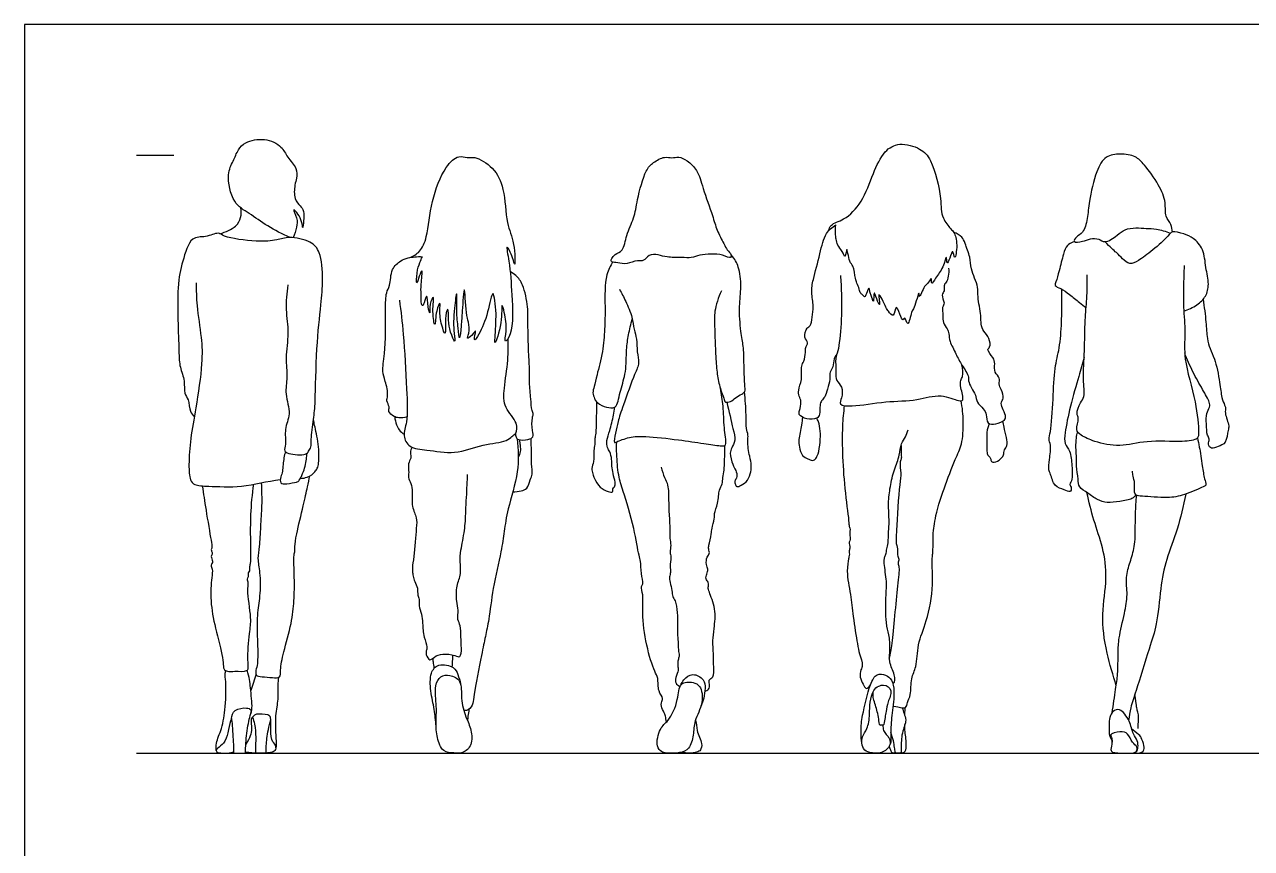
# Model space of a CAD drawing. Header units: millimetres. Extents: x 42.4 to 67, y 0.8 to 10.7.
# Drawn here: x 50.991 to 54.33, y 8.45 to 10.691 of the extents above; entities that cross this region are included whole.
import ezdxf

# ---------------------------------------------------------------- set-up
doc = ezdxf.new("R2010")
doc.units = ezdxf.units.MM
for name, color, linetype, true_color in [('AG-DIAGRAM', 7, 'Continuous', 0xfecc66), ('AG-PEOPLE', 7, 'Continuous', 0x66ccff), ('X-VPRT', 6, 'Continuous', 0xff00ff)]:
    doc.layers.add(name, color=color, linetype=linetype, true_color=true_color)

msp = doc.modelspace()

# ---------------------------------------------------------------- linework, layer by layer
at = {"layer": 'AG-DIAGRAM'}
for p, q in [((51.2959, 10.3352), (51.3975, 10.3352)), ((51.2959, 8.7096), (57.3919, 8.7096))]:
    msp.add_line(p, q, dxfattribs=at)
at = {"layer": 'AG-PEOPLE'}
for p, q in [((53.3869, 8.833), (53.3857, 8.8138)), ((51.5603, 8.7096), (51.5925, 8.7096))]:
    msp.add_line(p, q, dxfattribs=at)
for centre, start, end in [((53.3202, 8.7882), 188.0671, 270), ((53.3271, 8.7882), 270, 352.7066)]:
    msp.add_arc(centre, 0.00264, start, end, dxfattribs=at)
for points, knots in [([(51.7135, 10.1119), (51.6926, 10.1211), (51.6522, 10.1412), (51.6033, 10.178), (51.5561, 10.2035), (51.5397, 10.2833), (51.5586, 10.3182), (51.5717, 10.351), (51.5919, 10.3732), (51.6444, 10.3841), (51.6927, 10.3613), (51.7047, 10.3291), (51.7335, 10.3022), (51.7323, 10.2726), (51.7256, 10.2544), (51.7234, 10.217), (51.7411, 10.1965), (51.7543, 10.1868), (51.747, 10.1219), (51.748, 10.1627), (51.7149, 10.2001), (51.7353, 10.1625), (51.7311, 10.1403), (51.7265, 10.1204), (51.7225, 10.1114)], [0, 0, 0, 0, 0.473657, 0.918972, 1.330666, 1.822566, 2.1831, 2.514443, 2.818792, 3.227582, 3.63081, 3.961272, 4.311644, 4.606165, 4.862952, 5.204998, 5.489387, 5.729465, 6.106074, 6.37091, 6.702178, 6.977506, 7.267397, 7.578382, 7.578382, 7.578382, 7.578382]), ([(53.1792, 10.1303), (53.1807, 10.1356), (53.1842, 10.1491), (53.225, 10.1592), (53.273, 10.2087), (53.2992, 10.2845), (53.3277, 10.3471), (53.3716, 10.3721), (53.4302, 10.3549), (53.4621, 10.3226), (53.4886, 10.2145), (53.4824, 10.1715), (53.5111, 10.1344), (53.5216, 10.1256), (53.5312, 10.0951), (53.5224, 10.0434), (53.5174, 10.0842), (53.5093, 10.0556), (53.5001, 10.0345), (53.5011, 10.0715), (53.4904, 10.025), (53.4719, 10.0067), (53.4575, 9.978), (53.4601, 10.0081), (53.4509, 9.9863), (53.4399, 9.9837), (53.4239, 9.9393), (53.4267, 9.9747), (53.4124, 9.9159), (53.4044, 9.914), (53.3956, 9.8617), (53.3867, 9.899), (53.3815, 9.8825), (53.3724, 9.9027), (53.3616, 9.9345), (53.3584, 9.8892), (53.3399, 9.9138), (53.3365, 9.918), (53.3093, 9.9789), (53.3214, 9.9163), (53.3095, 9.9447), (53.301, 9.9737), (53.3027, 9.9254), (53.2951, 9.9564), (53.2915, 9.9613), (53.2892, 9.9814), (53.2821, 9.959), (53.2777, 9.9471), (53.2728, 9.956), (53.2651, 9.9592), (53.2632, 9.9714), (53.2561, 9.9888), (53.2511, 9.9995), (53.2475, 10.0372), (53.2347, 10.0417), (53.2281, 10.0984), (53.2253, 10.0493), (53.216, 10.0776), (53.2027, 10.0889), (53.1995, 10.1079), (53.1976, 10.1184), (53.1973, 10.1368), (53.1984, 10.1459)], [0, 0, 0, 0, 0.231607, 0.579749, 1.047116, 1.563078, 2.02864, 2.410612, 2.832297, 3.210186, 3.809529, 4.259646, 4.54573, 4.747371, 5.086232, 5.410825, 5.633892, 5.884896, 6.097887, 6.315632, 6.614268, 6.957985, 7.194311, 7.395964, 7.59192, 7.820991, 8.134701, 8.30263, 8.662438, 8.889536, 9.209533, 9.438477, 9.575001, 9.814514, 10.072069, 10.339354, 10.572907, 10.77912, 11.131164, 11.421201, 11.65391, 11.892216, 12.158949, 12.384997, 12.569748, 12.757337, 12.986154, 13.167274, 13.31208, 13.472499, 13.666183, 13.90889, 14.117462, 14.446952, 14.675271, 15.002824, 15.251302, 15.474001, 15.732739, 15.968446, 16.159704, 16.456512, 16.456512, 16.456512, 16.456512]), ([(52.0385, 10.0571), (52.0486, 10.0608), (52.0696, 10.0725), (52.0885, 10.1166), (52.0963, 10.2108), (52.1312, 10.3011), (52.17, 10.337), (52.1962, 10.3267), (52.2181, 10.3337), (52.2707, 10.3012), (52.2985, 10.2446), (52.3005, 10.1486), (52.3248, 10.1031), (52.3269, 10.0234), (52.3202, 10.058), (52.2981, 10.1024), (52.3125, 10.0363), (52.3168, 9.9584), (52.3229, 9.8554), (52.2944, 9.8187), (52.3048, 9.8626), (52.2984, 9.9023), (52.2881, 9.9416), (52.2923, 9.8785), (52.2691, 9.8137), (52.272, 9.8441), (52.2755, 9.9062), (52.2716, 9.9352), (52.2653, 9.9758), (52.2515, 9.9011), (52.2324, 9.8554), (52.2105, 9.8217), (52.2226, 9.8683), (52.2097, 9.8443), (52.1919, 9.8328), (52.203, 9.853), (52.1993, 9.8841), (52.1919, 9.902), (52.1884, 10.0078), (52.1815, 9.9033), (52.1799, 9.8788), (52.1745, 9.8228), (52.1707, 9.8727), (52.1659, 9.9055), (52.1691, 9.9822), (52.1588, 9.9116), (52.1576, 9.8581), (52.165, 9.8176), (52.1478, 9.8592), (52.144, 9.8825), (52.1455, 9.9276), (52.1333, 9.8981), (52.1394, 9.832), (52.1241, 9.8781), (52.1196, 9.9095), (52.1242, 9.9416), (52.1092, 9.9121), (52.1092, 9.8569), (52.0993, 9.911), (52.1076, 9.9622), (52.092, 9.9304), (52.0961, 9.8978), (52.0877, 9.9233), (52.0866, 9.9656), (52.0795, 9.934), (52.0705, 9.9189), (52.0702, 9.9618), (52.0693, 9.9792), (52.0759, 10.0335), (52.0645, 10.0064), (52.0571, 9.9766), (52.0583, 10.0188), (52.0661, 10.0427), (52.071, 10.0543), (52.0736, 10.0595)], [0, 0, 0, 0, 0.325778, 0.708244, 1.272657, 1.845987, 2.2321, 2.508425, 2.770583, 3.198084, 3.659343, 4.207385, 4.65775, 5.080205, 5.328, 5.653014, 6.009434, 6.562083, 7.152482, 7.432595, 7.737452, 8.14355, 8.402223, 8.797098, 9.22716, 9.437009, 9.90143, 10.244818, 10.499571, 10.913119, 11.377834, 11.625365, 11.902053, 12.120607, 12.342901, 12.557658, 12.87305, 13.173966, 13.62529, 14.06165, 14.431082, 14.757331, 15.053247, 15.45064, 15.839825, 16.202646, 16.678965, 16.944033, 17.244433, 17.575632, 17.886973, 18.136038, 18.535512, 18.818438, 19.187071, 19.433487, 19.705734, 20.052998, 20.393538, 20.750547, 21.009944, 21.287135, 21.522804, 21.834406, 22.087308, 22.263668, 22.580714, 22.884171, 23.230941, 23.462059, 23.713265, 24.010074, 24.320638, 24.561281, 24.561281, 24.561281, 24.561281]), ([(52.6055, 10.0432), (52.6126, 10.0421), (52.6301, 10.0364), (52.6554, 10.0514), (52.6768, 10.0456), (52.6887, 10.0666), (52.7168, 10.0654), (52.739, 10.0567), (52.7787, 10.0581), (52.8055, 10.055), (52.8283, 10.0656), (52.8598, 10.0664), (52.889, 10.0666), (52.9139, 10.0529), (52.9145, 10.0695), (52.9035, 10.0742), (52.8939, 10.0961), (52.8739, 10.1329), (52.8636, 10.1717), (52.8367, 10.245), (52.8245, 10.2941), (52.7957, 10.321), (52.7718, 10.3327), (52.7524, 10.3265), (52.7322, 10.3334), (52.7004, 10.3155), (52.6791, 10.2941), (52.6576, 10.2135), (52.6515, 10.1655), (52.6275, 10.1198), (52.6224, 10.0749), (52.5973, 10.0674), (52.5858, 10.0514), (52.5873, 10.043), (52.5983, 10.0443), (52.6055, 10.0432)], [0, 0, 0, 0, 0.377564, 0.755128, 0.992393, 1.236273, 1.509755, 1.782398, 2.124568, 2.408232, 2.675689, 2.980577, 3.287189, 3.556508, 3.686015, 4.032873, 4.294603, 4.646007, 5.000375, 5.483598, 5.876544, 6.210347, 6.483445, 6.719022, 6.963693, 7.279007, 7.582561, 8.074046, 8.466297, 8.857331, 9.209266, 9.471, 9.701966, 10.079529, 10.457093, 10.457093, 10.457093, 10.457093]), ([(54.1147, 10.127), (54.114, 10.1337), (54.1124, 10.1478), (54.0932, 10.1692), (54.0981, 10.2081), (54.0788, 10.2565), (54.0397, 10.3085), (54.0155, 10.3343), (53.9729, 10.3404), (53.9305, 10.3348), (53.9052, 10.2904), (53.8874, 10.2106), (53.8843, 10.1657), (53.8737, 10.1236), (53.8536, 10.1158), (53.8418, 10.0962), (53.8725, 10.101), (53.8903, 10.1087), (53.9151, 10.1101), (53.9308, 10.0939), (53.9658, 10.1179), (53.9839, 10.1349), (54.0157, 10.1389), (54.0437, 10.1361), (54.0718, 10.1361), (54.0966, 10.1285), (54.1083, 10.1232)], [0, 0, 0, 0, 0.257207, 0.549918, 0.895236, 1.311046, 1.773057, 2.10778, 2.473486, 2.831087, 3.226057, 3.744508, 4.142307, 4.498712, 4.763547, 4.971591, 5.238946, 5.512752, 5.783688, 6.028762, 6.37815, 6.672773, 6.986101, 7.290781, 7.593523, 7.949366, 7.949366, 7.949366, 7.949366]), ([(51.5228, 10.1219), (51.5382, 10.1264), (51.5684, 10.1401), (51.5808, 10.1649), (51.5812, 10.1837), (51.5794, 10.1924)], [0, 0, 0, 0, 0.3898117, 0.6969913, 0.9935279, 0.9935279, 0.9935279, 0.9935279]), ([(51.7074, 9.9827), (51.7044, 9.9605), (51.7, 9.9152), (51.7118, 9.8522), (51.6997, 9.7853), (51.7079, 9.7322), (51.6978, 9.6861), (51.718, 9.6317), (51.6964, 9.5918), (51.7043, 9.5515), (51.6957, 9.5308), (51.7104, 9.5226), (51.7571, 9.518), (51.7637, 9.5307), (51.7726, 9.5427), (51.7695, 9.5642), (51.7786, 9.6205), (51.7829, 9.668), (51.7844, 9.8109), (51.7978, 9.927), (51.8039, 9.9946), (51.7984, 10.072), (51.7711, 10.1024), (51.711, 10.1164), (51.6767, 10.103), (51.623, 10.0993), (51.5347, 10.1109), (51.519, 10.1281), (51.4831, 10.1104), (51.4414, 10.117), (51.4197, 10.0405), (51.4036, 9.9791), (51.4117, 9.8053), (51.412, 9.7611), (51.4284, 9.7226), (51.4238, 9.6878), (51.4392, 9.6719), (51.4393, 9.6376), (51.4489, 9.6291), (51.4531, 9.6249)], [0, 0, 0, 0, 0.470252, 0.92856, 1.397805, 1.813724, 2.203202, 2.624994, 3.001627, 3.363824, 3.607568, 3.819345, 4.202247, 4.402983, 4.609798, 4.870957, 5.292738, 5.69966, 6.381592, 7.010214, 7.486897, 7.9752, 8.329361, 8.762218, 9.102902, 9.531937, 10.065907, 10.318359, 10.657023, 10.999598, 11.462273, 11.955961, 12.701007, 13.091416, 13.448566, 13.775272, 14.034992, 14.357775, 14.598956, 14.598956, 14.598956, 14.598956]), ([(53.201, 9.7931), (53.1982, 9.7895), (53.192, 9.7822), (53.1928, 9.7591), (53.1805, 9.7467), (53.185, 9.7253), (53.1754, 9.7001), (53.1703, 9.6778), (53.1591, 9.6683), (53.1547, 9.6549), (53.156, 9.6313), (53.1479, 9.6178), (53.1197, 9.6156), (53.096, 9.6293), (53.1006, 9.6416), (53.1064, 9.6653), (53.0986, 9.6798), (53.0956, 9.698), (53.1084, 9.7249), (53.1031, 9.7626), (53.1124, 9.7742), (53.1171, 9.7994), (53.1151, 9.8123), (53.1258, 9.8262), (53.1102, 9.8391), (53.1187, 9.8675), (53.1315, 9.8702), (53.1347, 9.8965), (53.1392, 9.9246), (53.1308, 9.9633), (53.1371, 9.9986), (53.1561, 10.0672), (53.168, 10.1241), (53.1888, 10.1396), (53.1984, 10.1459)], [0, 0, 0, 0, 0.209635, 0.473766, 0.700314, 0.953463, 1.251529, 1.521345, 1.729301, 1.939798, 2.213511, 2.4225, 2.717367, 2.994055, 3.180597, 3.456906, 3.685269, 3.91831, 4.229651, 4.570451, 4.788006, 5.067738, 5.276299, 5.48581, 5.717008, 6.004012, 6.191169, 6.464893, 6.777531, 7.126, 7.467114, 7.950181, 8.381332, 8.71511, 8.71511, 8.71511, 8.71511]), ([(53.5054, 10.028), (53.5076, 10.0153), (53.5017, 9.9883), (53.4917, 9.985), (53.4965, 9.9651), (53.4836, 9.9565), (53.497, 9.9332), (53.4867, 9.9223), (53.4913, 9.9), (53.4885, 9.8799), (53.5032, 9.8636), (53.5069, 9.8504), (53.508, 9.8287), (53.5172, 9.8131), (53.5252, 9.795), (53.5414, 9.7644), (53.5528, 9.7489), (53.5607, 9.732), (53.559, 9.7219), (53.567, 9.702), (53.5807, 9.6841), (53.5807, 9.6629), (53.6016, 9.647), (53.6091, 9.6307), (53.6092, 9.6037), (53.6345, 9.6032), (53.6595, 9.6138), (53.6621, 9.628), (53.6514, 9.6475), (53.6471, 9.6643), (53.6567, 9.674), (53.65, 9.6989), (53.6408, 9.7125), (53.647, 9.7308), (53.6287, 9.7438), (53.6322, 9.7694), (53.6284, 9.7845), (53.6076, 9.8073), (53.6206, 9.813), (53.6174, 9.8397), (53.6006, 9.8557), (53.5925, 9.8769), (53.5955, 9.8993), (53.5828, 9.9514), (53.5887, 9.9762), (53.5637, 10.0271), (53.566, 10.0568), (53.5503, 10.0954), (53.5438, 10.1138), (53.5278, 10.1231), (53.5197, 10.1252)], [0, 0, 0, 0, 0.353158, 0.517012, 0.749255, 0.950469, 1.217004, 1.42071, 1.683736, 1.939241, 2.19293, 2.405114, 2.665661, 2.904187, 3.160111, 3.493321, 3.750803, 3.985644, 4.163527, 4.420894, 4.691758, 4.943478, 5.223101, 5.468182, 5.735627, 5.993766, 6.284282, 6.479625, 6.747469, 6.975216, 7.168408, 7.446293, 7.678027, 7.904017, 8.152848, 8.427039, 8.663724, 8.95022, 9.117897, 9.392212, 9.670923, 9.928289, 10.202208, 10.609362, 10.905018, 11.315869, 11.637137, 11.994402, 12.246154, 12.530439, 12.530439, 12.530439, 12.530439]), ([(54.1456, 9.9122), (54.1583, 9.9154), (54.1822, 9.9269), (54.2071, 9.9509), (54.2157, 9.9859), (54.2043, 10.0301), (54.2015, 10.0795), (54.1725, 10.1114), (54.1476, 10.1211), (54.1119, 10.1315), (54.1032, 10.1135), (54.0608, 10.0766), (54.0243, 10.0495), (53.9989, 10.0365), (53.9782, 10.0543), (53.9625, 10.0712), (53.9449, 10.085), (53.931, 10.1005)], [0, 0, 0, 0, 0.364468, 0.699536, 1.035444, 1.428378, 1.837229, 2.202446, 2.509973, 2.82299, 3.066766, 3.502741, 3.907748, 4.19343, 4.475159, 4.758794, 5.101951, 5.101951, 5.101951, 5.101951]), ([(53.8479, 10.1007), (53.8388, 10.097), (53.8265, 10.0917), (53.8172, 10.0657), (53.807, 10.0223), (53.7988, 9.9927), (53.7924, 9.9798), (53.813, 9.9731), (53.8345, 9.9574), (53.8618, 9.9354), (53.8737, 9.9251), (53.8796, 9.9199)], [6.161781, 6.161781, 6.161781, 6.161781, 6.421352, 6.71283, 7.106912, 7.430466, 7.613411, 7.852221, 8.161112, 8.501606, 8.782407, 8.782407, 8.782407, 8.782407]), ([(52.032, 9.624), (52.0248, 9.6216), (52.009, 9.6208), (51.9968, 9.6238), (51.9789, 9.638), (51.9859, 9.6511), (51.9742, 9.668), (51.9819, 9.6822), (51.9734, 9.722), (51.9626, 9.7489), (51.9737, 9.7979), (51.9736, 9.9106), (51.9733, 9.9611), (51.9872, 9.9806), (51.9869, 10.027), (52.0146, 10.0491), (52.0328, 10.0573), (52.0599, 10.0604), (52.0736, 10.0595)], [0, 0, 0, 0, 0.273536, 0.484677, 0.736651, 0.937577, 1.17752, 1.398746, 1.757236, 2.062687, 2.463299, 3.083628, 3.483764, 3.752487, 4.131452, 4.45713, 4.727541, 5.044275, 5.044275, 5.044275, 5.044275]), ([(52.8873, 9.9665), (52.8787, 9.9492), (52.8672, 9.9099), (52.8691, 9.8714), (52.8713, 9.7868), (52.8753, 9.7422), (52.8828, 9.7019), (52.8945, 9.6763), (52.8962, 9.6616), (52.9135, 9.6653), (52.9253, 9.6756), (52.9422, 9.6856), (52.9536, 9.6929), (52.9494, 9.7142), (52.9488, 9.7926), (52.9471, 9.8159), (52.9392, 9.8582), (52.9347, 9.9248), (52.9426, 9.9765), (52.9365, 10.0313), (52.9244, 10.0525), (52.9137, 10.0644)], [0, 0, 0, 0, 0.440591, 0.811097, 1.337574, 1.736232, 2.102629, 2.410979, 2.603849, 2.81651, 3.054391, 3.311543, 3.503982, 3.762127, 4.274391, 4.566355, 4.934773, 5.410459, 5.837076, 6.260792, 6.59049, 6.59049, 6.59049, 6.59049]), ([(52.3272, 9.5795), (52.3266, 9.576), (52.3277, 9.5684), (52.3345, 9.56), (52.361, 9.5611), (52.3782, 9.5687), (52.3714, 9.5873), (52.3712, 9.6208), (52.3767, 9.6309), (52.3703, 9.6426), (52.3692, 9.6742), (52.3643, 9.7171), (52.366, 9.7515), (52.3623, 9.8007), (52.3605, 9.8779), (52.3619, 9.921), (52.3495, 9.9832), (52.3327, 10.0057), (52.3181, 10.0159), (52.3125, 10.019)], [0, 0, 0, 0, 0.186929, 0.361991, 0.654164, 0.87986, 1.117928, 1.45204, 1.636681, 1.828672, 2.150992, 2.532235, 2.865691, 3.271951, 3.773867, 4.16503, 4.61101, 4.939356, 5.116865, 5.116865, 5.116865, 5.116865]), ([(52.5914, 10.0444), (52.5859, 10.0353), (52.5684, 10.0049), (52.5716, 9.9233), (52.5699, 9.8637), (52.5662, 9.8019), (52.5486, 9.7403), (52.5423, 9.7073), (52.5356, 9.6901), (52.5424, 9.6739), (52.5462, 9.6642), (52.5673, 9.6503), (52.5917, 9.6472), (52.6044, 9.6531), (52.6128, 9.7006), (52.6295, 9.7453), (52.6278, 9.8068), (52.6343, 9.8465), (52.6409, 9.8764), (52.6449, 9.8907)], [8.227176, 8.227176, 8.227176, 8.227176, 8.532479, 9.063191, 9.512466, 9.962233, 10.422951, 10.752211, 10.98953, 11.218385, 11.402012, 11.684935, 11.965672, 12.156294, 12.536975, 12.949008, 13.390696, 13.757737, 14.140836, 14.140836, 14.140836, 14.140836]), ([(54.1467, 10.0359), (54.1457, 10.0166), (54.1448, 9.9773), (54.1441, 9.9219), (54.1507, 9.8502), (54.1434, 9.7798), (54.1798, 9.6692), (54.187, 9.5851), (54.1853, 9.5614), (54.1365, 9.5547), (54.0444, 9.5615), (53.9736, 9.5407), (53.9048, 9.5548), (53.8671, 9.5721), (53.8489, 9.5882), (53.8624, 9.6201), (53.8513, 9.6323), (53.8642, 9.6636), (53.8774, 9.6789), (53.8702, 9.7303), (53.8766, 9.803), (53.8758, 9.8864), (53.8826, 9.9444), (53.883, 9.9884), (53.8828, 10.01)], [0, 0, 0, 0, 0.436313, 0.864908, 1.343705, 1.82571, 2.452496, 2.974898, 3.21015, 3.579182, 4.138677, 4.635414, 5.10826, 5.475103, 5.731508, 6.04227, 6.259884, 6.574502, 6.829855, 7.222356, 7.724547, 8.246787, 8.686401, 9.147446, 9.147446, 9.147446, 9.147446]), ([(51.4584, 9.9884), (51.4584, 9.9675), (51.4586, 9.9264), (51.4734, 9.8379), (51.4759, 9.7695), (51.4578, 9.6477), (51.4423, 9.5681), (51.4376, 9.4968), (51.4394, 9.4532), (51.454, 9.4365), (51.496, 9.4358), (51.5844, 9.4301), (51.6511, 9.4497), (51.6871, 9.4533)], [0, 0, 0, 0, 0.454274, 0.987238, 1.472938, 2.103437, 2.632883, 3.117008, 3.485007, 3.725482, 4.079741, 4.622003, 5.210882, 5.210882, 5.210882, 5.210882]), ([(53.2115, 10.0085), (53.2126, 9.9925), (53.2142, 9.9594), (53.2149, 9.8806), (53.2064, 9.8033), (53.1964, 9.7843), (53.2, 9.7457), (53.1978, 9.7223), (53.218, 9.7067), (53.216, 9.6766), (53.2057, 9.6549), (53.2495, 9.6516), (53.3355, 9.6677), (53.4183, 9.6665), (53.4824, 9.6891), (53.53, 9.6668), (53.5494, 9.6676), (53.5376, 9.7035), (53.5376, 9.7235), (53.5449, 9.7326), (53.5444, 9.7552), (53.5418, 9.7649)], [0, 0, 0, 0, 0.402147, 0.927678, 1.430866, 1.698094, 2.049893, 2.3255, 2.597658, 2.910245, 3.148065, 3.47431, 4.030375, 4.564745, 5.036621, 5.444264, 5.638825, 5.969444, 6.229328, 6.427814, 6.725541, 6.725541, 6.725541, 6.725541]), ([(52.6098, 9.971), (52.616, 9.9603), (52.627, 9.9387), (52.6461, 9.8955), (52.6486, 9.8624), (52.6582, 9.8354), (52.6568, 9.8011), (52.6653, 9.7691), (52.6497, 9.7392), (52.6209, 9.6565), (52.6052, 9.6122), (52.6008, 9.5827), (52.5927, 9.551), (52.6042, 9.5578), (52.6396, 9.5704), (52.6821, 9.5721), (52.7715, 9.5617), (52.8359, 9.5524), (52.8821, 9.545), (52.8967, 9.5449), (52.9014, 9.5525), (52.8937, 9.5974), (52.8933, 9.6529), (52.8875, 9.6854), (52.8845, 9.7013)], [0, 0, 0, 0, 0.348684, 0.739987, 1.068749, 1.370934, 1.706004, 2.022619, 2.351013, 2.889091, 3.286079, 3.611619, 3.89718, 4.043937, 4.389543, 4.772823, 5.313457, 5.792631, 6.177421, 6.376407, 6.518098, 6.893035, 7.333456, 7.733393, 7.733393, 7.733393, 7.733393]), ([(53.8744, 9.785), (53.8696, 9.768), (53.8602, 9.7335), (53.8359, 9.654), (53.8227, 9.5845), (53.8191, 9.5502), (53.8387, 9.5319), (53.8405, 9.4911), (53.8434, 9.4668), (53.8394, 9.4467), (53.8338, 9.4404), (53.8417, 9.4309), (53.8363, 9.4166), (53.8198, 9.4281), (53.7916, 9.4326), (53.784, 9.4683), (53.777, 9.4798), (53.7802, 9.5087), (53.7851, 9.5465), (53.7768, 9.5635), (53.785, 9.5862), (53.7906, 9.6746), (53.7926, 9.7552), (53.8086, 9.8114), (53.8135, 9.88), (53.8141, 9.9427), (53.8141, 9.9618), (53.8141, 9.9711)], [0, 0, 0, 0, 0.417053, 0.942896, 1.430904, 1.747263, 2.027066, 2.386234, 2.679772, 2.930132, 3.079059, 3.265687, 3.447916, 3.675745, 3.975445, 4.301169, 4.510158, 4.813794, 5.170143, 5.403744, 5.667664, 6.205473, 6.731015, 7.163438, 7.642802, 8.093218, 8.394327, 8.394327, 8.394327, 8.394327]), ([(52.0112, 9.9412), (52.0153, 9.9102), (52.0229, 9.8489), (52.031, 9.7032), (52.035, 9.6126), (52.0188, 9.5742), (52.0377, 9.537), (52.0883, 9.5353), (52.1635, 9.5194), (52.2348, 9.5507), (52.3015, 9.5546), (52.3164, 9.5711), (52.3303, 9.5785), (52.3342, 9.6106), (52.2939, 9.6481), (52.2951, 9.7036), (52.3083, 9.7751), (52.3069, 9.8225), (52.3069, 9.8365)], [0, 0, 0, 0, 0.556839, 1.255462, 1.801331, 2.154489, 2.483665, 2.877899, 3.37788, 3.891844, 4.349679, 4.603288, 4.816253, 5.112145, 5.522222, 5.940144, 6.443167, 6.875278, 6.875278, 6.875278, 6.875278]), ([(54.1983, 9.9438), (54.2012, 9.9232), (54.2066, 9.883), (54.2081, 9.8384), (54.2166, 9.8085), (54.2312, 9.7816), (54.2443, 9.718), (54.2474, 9.6784), (54.2566, 9.6567), (54.2603, 9.648), (54.2559, 9.6336), (54.2707, 9.5989), (54.2653, 9.5877), (54.2624, 9.5511), (54.2395, 9.544), (54.2209, 9.5347), (54.2098, 9.5495), (54.2173, 9.5639), (54.2077, 9.5745), (54.2077, 9.6052), (54.2054, 9.6325), (54.2171, 9.6501), (54.2162, 9.6652), (54.1957, 9.7005), (54.1694, 9.7459), (54.1548, 9.7803), (54.1482, 9.7978)], [0, 0, 0, 0, 0.452424, 0.834468, 1.142982, 1.460103, 1.921268, 2.291782, 2.558446, 2.722831, 2.939698, 3.279925, 3.489946, 3.815801, 4.087124, 4.332147, 4.543456, 4.756175, 4.956286, 5.270677, 5.574772, 5.824825, 6.03418, 6.392443, 6.815529, 7.244853, 7.244853, 7.244853, 7.244853]), ([(52.9017, 9.6636), (52.9087, 9.6401), (52.9173, 9.5934), (52.9281, 9.5615), (52.9147, 9.5394), (52.9096, 9.5255), (52.9168, 9.4937), (52.9268, 9.4797), (52.9317, 9.4612), (52.9239, 9.4515), (52.9239, 9.4423), (52.9285, 9.4316), (52.9421, 9.4387), (52.9607, 9.4499), (52.9678, 9.4748), (52.9697, 9.4939), (52.9639, 9.5164), (52.9569, 9.558), (52.9615, 9.5745), (52.9531, 9.5937), (52.9558, 9.6311), (52.9521, 9.6711), (52.9501, 9.6919)], [0, 0, 0, 0, 0.491234, 0.816262, 1.08768, 1.309394, 1.627393, 1.874189, 2.110988, 2.303455, 2.47592, 2.645165, 2.845594, 3.113925, 3.398699, 3.645124, 3.925394, 4.295286, 4.527907, 4.774, 5.122, 5.574962, 5.574962, 5.574962, 5.574962]), ([(52.5477, 9.6648), (52.5475, 9.6506), (52.5468, 9.6241), (52.5465, 9.5798), (52.5426, 9.5656), (52.5436, 9.548), (52.5391, 9.5327), (52.5411, 9.5018), (52.5334, 9.4844), (52.537, 9.4683), (52.5416, 9.4561), (52.5561, 9.4307), (52.5768, 9.4209), (52.5941, 9.417), (52.5907, 9.4291), (52.5976, 9.4337), (52.599, 9.4473), (52.592, 9.4697), (52.589, 9.49), (52.5893, 9.5083), (52.5852, 9.5293), (52.5759, 9.5397), (52.5744, 9.5618), (52.5844, 9.5863), (52.594, 9.6285), (52.5962, 9.643), (52.5972, 9.6503)], [0, 0, 0, 0, 0.374166, 0.748533, 0.968399, 1.19832, 1.430931, 1.746171, 1.996633, 2.217296, 2.426553, 2.729793, 3.013571, 3.215749, 3.379288, 3.53196, 3.733007, 4.013113, 4.273501, 4.52063, 4.779478, 4.989861, 5.244274, 5.54599, 5.920287, 6.190756, 6.190756, 6.190756, 6.190756]), ([(53.2218, 9.6546), (53.2195, 9.6359), (53.2157, 9.5978), (53.2164, 9.5124), (53.223, 9.4223), (53.2348, 9.3385), (53.2345, 9.3263), (53.2385, 9.3213), (53.2357, 9.3047), (53.2374, 9.2977), (53.2389, 9.2897), (53.2335, 9.2839), (53.2386, 9.2668), (53.2333, 9.2584), (53.2366, 9.2506), (53.2343, 9.2432), (53.2332, 9.2368), (53.2265, 9.201), (53.24, 9.1396), (53.2448, 9.0835), (53.2572, 9.0073), (53.2621, 8.9814), (53.2738, 8.9486), (53.2661, 8.9364), (53.2632, 8.9153), (53.273, 8.8987), (53.2804, 8.8802), (53.2904, 8.891), (53.293, 8.8951)], [0, 0, 0, 0, 0.427202, 0.94633, 1.513135, 2.024125, 2.20197, 2.335116, 2.562498, 2.722419, 2.873421, 3.024589, 3.256003, 3.42937, 3.586735, 3.737304, 3.877519, 4.206738, 4.659875, 5.103776, 5.59403, 5.899931, 6.217458, 6.428073, 6.678963, 6.937867, 7.15181, 7.36956, 7.36956, 7.36956, 7.36956]), ([(53.3542, 8.837), (53.3659, 8.8358), (53.3748, 8.8338), (53.3905, 8.8303), (53.3934, 8.8493), (53.4043, 8.8681), (53.4018, 8.9143), (53.4203, 8.9443), (53.4198, 9.0078), (53.4484, 9.069), (53.466, 9.1636), (53.4593, 9.2306), (53.4621, 9.2455), (53.4627, 9.2597), (53.4637, 9.273), (53.463, 9.3092), (53.4675, 9.333), (53.4724, 9.3675), (53.4933, 9.4291), (53.5222, 9.5085), (53.5437, 9.5484), (53.5472, 9.6119), (53.5433, 9.6491), (53.5395, 9.6678)], [0.029157, 0.029157, 0.029157, 0.029157, 0.225013, 0.433266, 0.643451, 0.902151, 1.259183, 1.58305, 2.000068, 2.453658, 2.995309, 3.430663, 3.634528, 3.828073, 4.029938, 4.352593, 4.623713, 4.933629, 5.379234, 5.882256, 6.252188, 6.673613, 7.084622, 7.084622, 7.084622, 7.084622]), ([(51.7419, 9.4564), (51.7487, 9.4571), (51.7669, 9.4602), (51.7806, 9.4737), (51.7885, 9.484), (51.7926, 9.5004), (51.793, 9.5503), (51.7801, 9.5999), (51.7785, 9.6115), (51.7776, 9.6169)], [5.548798, 5.548798, 5.548798, 5.548798, 5.696642, 5.985136, 6.181751, 6.406063, 6.815727, 7.226734, 7.459468, 7.459468, 7.459468, 7.459468]), ([(51.9984, 9.6243), (51.9991, 9.6169), (52.003, 9.6025), (52.0098, 9.5882), (52.019, 9.5798), (52.024, 9.5766)], [0, 0, 0, 0, 0.2705267, 0.4991695, 0.7420922, 0.7420922, 0.7420922, 0.7420922]), ([(53.1077, 9.6233), (53.1072, 9.616), (53.1068, 9.602), (53.0967, 9.5618), (53.099, 9.5431), (53.1055, 9.5167), (53.1223, 9.511), (53.1347, 9.503), (53.1456, 9.5101), (53.1467, 9.5169), (53.1525, 9.5238), (53.1562, 9.5573), (53.1577, 9.5834), (53.1525, 9.611), (53.1483, 9.6174), (53.1464, 9.6205)], [0, 0, 0, 0, 0.266824, 0.625408, 0.882397, 1.163476, 1.396149, 1.606579, 1.79257, 1.934289, 2.097343, 2.420594, 2.72817, 3.020273, 3.208088, 3.208088, 3.208088, 3.208088]), ([(53.3542, 8.898), (53.3613, 8.9039), (53.3593, 8.9255), (53.3418, 8.9572), (53.3475, 8.9922), (53.3443, 9.0331), (53.3334, 9.0633), (53.3348, 9.1419), (53.3384, 9.1742), (53.3295, 9.2241), (53.3306, 9.2415), (53.3358, 9.25), (53.337, 9.2658), (53.342, 9.2814), (53.3418, 9.3134), (53.3448, 9.3399), (53.3406, 9.3896), (53.3463, 9.434), (53.3569, 9.4802), (53.3731, 9.5183), (53.3748, 9.5511), (53.3892, 9.5691), (53.3936, 9.5824), (53.3959, 9.5889)], [0, 0, 0, 0, 0.272554, 0.625767, 0.969303, 1.330867, 1.668777, 2.171675, 2.524933, 2.929324, 3.165413, 3.340872, 3.564853, 3.803097, 4.123981, 4.430507, 4.834284, 5.228494, 5.626518, 5.996997, 6.317862, 6.584916, 6.849325, 6.849325, 6.849325, 6.849325]), ([(53.6164, 9.6058), (53.6105, 9.5926), (53.6089, 9.574), (53.6096, 9.5418), (53.6095, 9.528), (53.6127, 9.5171), (53.6194, 9.5153), (53.6201, 9.5062), (53.6254, 9.4974), (53.6448, 9.5059), (53.6568, 9.5194), (53.6557, 9.5349), (53.6676, 9.5461), (53.663, 9.5683), (53.6564, 9.5958), (53.6542, 9.6069), (53.6531, 9.6124)], [0, 0, 0, 0, 0.291618, 0.63642, 0.862388, 1.050844, 1.193011, 1.366616, 1.53468, 1.79224, 2.046169, 2.270075, 2.495126, 2.772667, 3.09359, 3.339782, 3.339782, 3.339782, 3.339782]), ([(54.0154, 9.4122), (54.0122, 9.4083), (54.0052, 9.3994), (53.9709, 9.3938), (53.9375, 9.3891), (53.9099, 9.3976), (53.8853, 9.4169), (53.8587, 9.4316), (53.8589, 9.4551), (53.8523, 9.4903), (53.8541, 9.5097), (53.8516, 9.5413), (53.8528, 9.5661), (53.8554, 9.5773), (53.8569, 9.5827)], [0, 0, 0, 0, 0.221766, 0.553292, 0.890131, 1.190477, 1.514572, 1.814835, 2.082736, 2.421999, 2.680192, 2.999873, 3.287468, 3.520633, 3.520633, 3.520633, 3.520633]), ([(52.3316, 9.5644), (52.3349, 9.5347), (52.3383, 9.4749), (52.3052, 9.3758), (52.2964, 9.3128), (52.2881, 9.256), (52.2647, 9.158), (52.2557, 9.0762), (52.2448, 9.0252), (52.2347, 8.9775), (52.2132, 8.8706), (52.2128, 8.8466), (52.2024, 8.8269), (52.1914, 8.8253), (52.1867, 8.8254)], [0, 0, 0, 0, 0.498955, 1.035923, 1.451876, 1.847556, 2.379497, 2.86296, 3.230029, 3.612475, 4.158185, 4.422115, 4.663716, 4.821807, 4.821807, 4.821807, 4.821807]), ([(52.3197, 9.42), (52.3275, 9.4197), (52.3426, 9.4231), (52.3602, 9.4272), (52.3666, 9.4537), (52.3748, 9.4682), (52.3697, 9.4971), (52.371, 9.5306), (52.3699, 9.5537), (52.3694, 9.5653)], [0, 0, 0, 0, 0.277559, 0.509359, 0.794495, 1.030062, 1.331556, 1.668358, 2.007586, 2.007586, 2.007586, 2.007586]), ([(52.3348, 9.5149), (52.3376, 9.5193), (52.3423, 9.5298), (52.3407, 9.5435), (52.3391, 9.5563), (52.3382, 9.5616)], [0, 0, 0, 0, 0.2280593, 0.4661482, 0.6267863, 0.6267863, 0.6267863, 0.6267863]), ([(52.7377, 8.7941), (52.7366, 8.7995), (52.7362, 8.8139), (52.7265, 8.8265), (52.7217, 8.8468), (52.7311, 8.8588), (52.7129, 8.8778), (52.7169, 8.9146), (52.7035, 8.9329), (52.6816, 9.0054), (52.6703, 9.0875), (52.6762, 9.1372), (52.6675, 9.1627), (52.6765, 9.17), (52.6675, 9.1989), (52.6689, 9.2318), (52.6615, 9.2492), (52.6509, 9.3238), (52.6205, 9.4208), (52.6063, 9.4633), (52.6021, 9.523), (52.6021, 9.5451), (52.6024, 9.5563)], [0.363247, 0.363247, 0.363247, 0.363247, 0.542035, 0.784063, 1.024557, 1.216322, 1.480883, 1.804037, 2.063837, 2.539344, 3.056067, 3.446439, 3.70927, 3.871068, 4.16527, 4.481413, 4.714966, 5.190042, 5.756163, 6.134795, 6.550759, 6.871648, 6.871648, 6.871648, 6.871648]), ([(54.1826, 9.5664), (54.1845, 9.5582), (54.1882, 9.5419), (54.1963, 9.4911), (54.2005, 9.4577), (54.2085, 9.4394), (54.1976, 9.4326), (54.1444, 9.4099), (54.1033, 9.4023), (54.0351, 9.4081), (54.0143, 9.4096), (54.0103, 9.423), (54.0134, 9.4439), (54.0074, 9.4621), (54.0065, 9.4718), (54.0059, 9.4765)], [0, 0, 0, 0, 0.28723, 0.697683, 1.040845, 1.269897, 1.447818, 1.873429, 2.270896, 2.740461, 2.983753, 3.173552, 3.437857, 3.688031, 3.90468, 3.90468, 3.90468, 3.90468]), ([(51.7011, 9.5288), (51.6994, 9.5234), (51.6956, 9.5136), (51.6941, 9.4751), (51.6886, 9.463), (51.6844, 9.4406), (51.7058, 9.4416), (51.7308, 9.4462), (51.7399, 9.4505), (51.7484, 9.4707), (51.7551, 9.4893), (51.7584, 9.5089), (51.7596, 9.5198), (51.76, 9.5252)], [0, 0, 0, 0, 0.234277, 0.580892, 0.80673, 1.040388, 1.274161, 1.567905, 1.743326, 2.002073, 2.26484, 2.517446, 2.748858, 2.748858, 2.748858, 2.748858]), ([(52.0453, 9.5413), (52.0432, 9.5367), (52.0394, 9.527), (52.0445, 9.5105), (52.0329, 9.4971), (52.038, 9.4729), (52.0336, 9.4589), (52.0443, 9.4423), (52.0471, 9.4191), (52.0433, 9.3801), (52.0599, 9.3488), (52.0567, 9.321), (52.0518, 9.2459), (52.046, 9.2159), (52.0468, 9.204), (52.0484, 9.1908), (52.052, 9.1754), (52.0623, 9.1592), (52.0595, 9.1391), (52.0671, 9.1279), (52.0629, 9.1095), (52.0723, 9.0871), (52.0747, 9.0623), (52.0761, 9.0256), (52.0887, 8.9996), (52.0838, 8.9875), (52.0828, 8.9777), (52.0935, 8.9579), (52.1071, 8.9733), (52.1288, 8.9816), (52.1606, 8.9764), (52.1788, 8.9673), (52.1806, 8.9974), (52.1777, 9.0244), (52.1793, 9.0568), (52.1677, 9.0724), (52.173, 9.0993), (52.166, 9.1229), (52.1656, 9.165), (52.1803, 9.1966), (52.1753, 9.2305), (52.1778, 9.2619), (52.1901, 9.3172), (52.1915, 9.366), (52.1956, 9.4383), (52.1963, 9.4578), (52.1967, 9.4676)], [0, 0, 0, 0, 0.223234, 0.449652, 0.679167, 0.95676, 1.17225, 1.413338, 1.691636, 2.050454, 2.379701, 2.685777, 3.187093, 3.505063, 3.693396, 3.899331, 4.127925, 4.377898, 4.628759, 4.831074, 5.07075, 5.349428, 5.63821, 5.989642, 6.291923, 6.485043, 6.668361, 6.902508, 7.122703, 7.402707, 7.732717, 7.947725, 8.22072, 8.540178, 8.858423, 9.102916, 9.389546, 9.677969, 10.045211, 10.384157, 10.709674, 11.034214, 11.458476, 11.876923, 12.358083, 12.669992, 12.669992, 12.669992, 12.669992]), ([(52.8423, 8.8786), (52.846, 8.8792), (52.8546, 8.8818), (52.8554, 8.8975), (52.8517, 8.9092), (52.8681, 8.9162), (52.866, 8.9464), (52.8656, 8.9918), (52.8633, 9.0162), (52.868, 9.0497), (52.8736, 9.1014), (52.8543, 9.1459), (52.8506, 9.16), (52.8539, 9.174), (52.8428, 9.1832), (52.8479, 9.1967), (52.852, 9.21), (52.8455, 9.2218), (52.8463, 9.2439), (52.8569, 9.2509), (52.8521, 9.2654), (52.853, 9.2747), (52.8608, 9.3063), (52.8606, 9.3199), (52.8695, 9.3474), (52.8671, 9.3611), (52.8798, 9.3894), (52.8797, 9.4251), (52.8909, 9.4407), (52.8904, 9.4594), (52.8953, 9.4799), (52.8962, 9.5059), (52.8967, 9.5326), (52.8963, 9.5461)], [0, 0, 0, 0, 0.19079, 0.406561, 0.592553, 0.799438, 1.103304, 1.494466, 1.777366, 2.103675, 2.523457, 2.915901, 3.131374, 3.33405, 3.532078, 3.738806, 3.947522, 4.156134, 4.415427, 4.604346, 4.80772, 4.992346, 5.31017, 5.538986, 5.83513, 6.048468, 6.361268, 6.704017, 6.946733, 7.186845, 7.447386, 7.739896, 8.105261, 8.105261, 8.105261, 8.105261]), ([(53.3762, 9.5463), (53.3763, 9.5346), (53.3763, 9.5207), (53.3779, 9.5088), (53.3709, 9.499), (53.3783, 9.4682), (53.3705, 9.4405), (53.3644, 9.3159), (53.3611, 9.2816), (53.3687, 9.2611), (53.3648, 9.2484), (53.372, 9.2374), (53.3666, 9.2254), (53.373, 9.2123), (53.3643, 9.1618), (53.3536, 9.0062), (53.3463, 8.9806), (53.3433, 8.9668)], [0.071108, 0.071108, 0.071108, 0.071108, 0.282835, 0.47487, 0.652382, 0.937376, 1.246309, 1.850505, 2.179354, 2.416028, 2.605909, 2.793065, 2.976873, 3.161323, 3.54783, 4.225741, 4.579978, 4.579978, 4.579978, 4.579978]), ([(52.7231, 9.487), (52.7259, 9.4775), (52.7317, 9.4582), (52.7444, 9.4377), (52.7426, 9.39), (52.7483, 9.3114), (52.7461, 9.2946), (52.7512, 9.2743), (52.746, 9.256), (52.7516, 9.2423), (52.7464, 9.2178), (52.7501, 9.2015), (52.7453, 9.1888), (52.7475, 9.1735), (52.7541, 9.1523), (52.7531, 9.1347), (52.7638, 9.1238), (52.7682, 9.0907), (52.7679, 9.0576), (52.7672, 9.0311), (52.7698, 9.0193), (52.769, 8.9905), (52.7737, 8.9758), (52.7699, 8.9654), (52.7679, 8.954), (52.7691, 8.9414), (52.7717, 8.9344), (52.7617, 8.9155), (52.7618, 8.8997), (52.7686, 8.894), (52.7746, 8.8908)], [0, 0, 0, 0, 0.317239, 0.592079, 0.999751, 1.516057, 1.756606, 2.013448, 2.261553, 2.480953, 2.768625, 3.005732, 3.211628, 3.438147, 3.71526, 3.951328, 4.166856, 4.496946, 4.844227, 5.134577, 5.341132, 5.650242, 5.879211, 6.064346, 6.264626, 6.468218, 6.621693, 6.884782, 7.113925, 7.298208, 7.298208, 7.298208, 7.298208]), ([(51.6351, 9.4448), (51.6363, 9.4235), (51.6373, 9.3823), (51.6328, 9.3266), (51.6308, 9.2722), (51.6238, 9.2387), (51.633, 9.1996), (51.6324, 9.1355), (51.6221, 9.0851), (51.6253, 9.0102), (51.6264, 8.9533), (51.6206, 8.9368), (51.6189, 8.9197), (51.6391, 8.917), (51.664, 8.9154), (51.689, 8.9132), (51.6863, 8.9374), (51.6959, 8.9864), (51.7184, 9.0622), (51.7249, 9.1242), (51.7263, 9.1842), (51.7223, 9.2464), (51.7276, 9.2593), (51.7259, 9.2727), (51.7312, 9.3085), (51.75, 9.3815), (51.7609, 9.4325), (51.7654, 9.4534), (51.7675, 9.4633)], [0, 0, 0, 0, 0.440736, 0.865309, 1.276452, 1.598617, 1.950201, 2.394954, 2.803756, 3.293066, 3.715387, 3.97646, 4.178111, 4.410917, 4.713581, 4.964748, 5.224263, 5.627397, 6.130518, 6.573556, 7.020168, 7.455112, 7.652876, 7.843166, 8.175383, 8.672459, 9.081135, 9.389926, 9.389926, 9.389926, 9.389926]), ([(51.4746, 9.4363), (51.4779, 9.4143), (51.4842, 9.3741), (51.498, 9.2906), (51.5025, 9.2705), (51.4975, 9.2611), (51.5046, 9.2527), (51.4957, 9.2446), (51.506, 9.2312), (51.4965, 9.2203), (51.504, 9.2087), (51.4995, 9.1845), (51.496, 9.1197), (51.5092, 9.0523), (51.5308, 8.9724), (51.5322, 8.947), (51.5327, 8.9369), (51.544, 8.9308), (51.5629, 8.9331), (51.5968, 8.9306), (51.6013, 8.9421), (51.5967, 8.9646), (51.6027, 9.038), (51.6099, 9.0748), (51.5955, 9.1515), (51.6014, 9.1696), (51.5966, 9.183), (51.6012, 9.1898), (51.5993, 9.2004), (51.6055, 9.2046), (51.6028, 9.2158), (51.6073, 9.2259), (51.6071, 9.2553), (51.6064, 9.2909), (51.6059, 9.3604), (51.611, 9.4135), (51.6148, 9.4409)], [0, 0, 0, 0, 0.467729, 0.98966, 1.239755, 1.408637, 1.575545, 1.747048, 1.958805, 2.153605, 2.344504, 2.619886, 3.075027, 3.570344, 4.089369, 4.369809, 4.535206, 4.71896, 4.979862, 5.302754, 5.468836, 5.738719, 6.222443, 6.603405, 7.095681, 7.345214, 7.54342, 7.702071, 7.879329, 8.02115, 8.201225, 8.3905, 8.691021, 9.037418, 9.511588, 10.03311, 10.03311, 10.03311, 10.03311]), ([(53.9618, 8.893), (53.9535, 8.9199), (53.9321, 8.9896), (53.9201, 9.088), (53.9388, 9.1841), (53.927, 9.2685), (53.8997, 9.3425), (53.8877, 9.3929), (53.8819, 9.4181)], [0.079145, 0.079145, 0.079145, 0.079145, 0.518251, 1.047125, 1.574426, 2.065823, 2.542327, 3.014999, 3.014999, 3.014999, 3.014999]), ([(53.9507, 8.8201), (53.9536, 8.8392), (53.9608, 8.8875), (53.9667, 8.9228), (53.9665, 8.9837), (53.9684, 9.0222), (53.9846, 9.0902), (53.9939, 9.1395), (53.9864, 9.1876), (53.9993, 9.2294), (54.0138, 9.2717), (54.0133, 9.3271), (54.0149, 9.3855), (54.0168, 9.4025), (54.0176, 9.4107)], [7.751396, 7.751396, 7.751396, 7.751396, 8.160998, 8.535572, 8.96798, 9.333945, 9.806774, 10.218787, 10.610297, 10.984693, 11.363885, 11.796495, 12.231466, 12.516948, 12.516948, 12.516948, 12.516948]), ([(54.1512, 9.4142), (54.1447, 9.382), (54.13, 9.3185), (54.0963, 9.2369), (54.0817, 9.1581), (54.0735, 9.058), (54.0512, 8.9958), (54.0171, 8.8796), (54.0009, 8.8385), (53.9969, 8.8098), (53.9956, 8.7988)], [0, 0, 0, 0, 0.568558, 1.102354, 1.619703, 2.181709, 2.665134, 3.286926, 3.688797, 3.98828, 3.98828, 3.98828, 3.98828]), ([(52.1109, 8.7826), (52.1097, 8.7979), (52.1069, 8.8289), (52.0952, 8.8773), (52.0935, 8.9271), (52.1157, 8.9547), (52.1618, 8.9464), (52.17, 8.9232), (52.1761, 8.9067), (52.1773, 8.898)], [0, 0, 0, 0, 0.390282, 0.800409, 1.199228, 1.513043, 1.874524, 2.148029, 2.442021, 2.442021, 2.442021, 2.442021]), ([(52.1062, 8.9408), (52.1054, 8.9463), (52.1038, 8.9574), (52.1028, 8.9642), (52.1024, 8.9675)], [0, 0, 0, 0, 0.235689, 0.4192145, 0.4192145, 0.4192145, 0.4192145]), ([(52.1551, 8.9439), (52.1555, 8.9508), (52.1563, 8.9646), (52.1568, 8.9723), (52.157, 8.9761)], [0, 0, 0, 0, 0.2616548, 0.4562687, 0.4562687, 0.4562687, 0.4562687]), ([(51.5127, 8.7165), (51.5126, 8.7243), (51.5114, 8.7378), (51.5298, 8.7795), (51.5385, 8.8332), (51.5405, 8.9088), (51.5356, 8.9229), (51.5392, 8.9338)], [0, 0, 0, 0, 0.269991, 0.675653, 1.158962, 1.697198, 1.948742, 1.948742, 1.948742, 1.948742]), ([(51.5925, 8.7096), (51.5925, 8.7277), (51.5947, 8.7621), (51.6043, 8.8121), (51.6127, 8.8326), (51.6054, 8.8861), (51.6033, 8.9157), (51.5969, 8.9348)], [0, 0, 0, 0, 0.492367, 0.956486, 1.269921, 1.761439, 2.156218, 2.156218, 2.156218, 2.156218]), ([(51.6817, 8.9157), (51.6811, 8.9093), (51.6796, 8.8917), (51.6821, 8.8538), (51.6713, 8.8127), (51.6759, 8.7446), (51.6761, 8.7187), (51.6644, 8.7096), (51.6244, 8.7089), (51.6045, 8.7105), (51.5925, 8.7121)], [0, 0, 0, 0, 0.245634, 0.581057, 0.958741, 1.424282, 1.695878, 1.890593, 2.246051, 2.572057, 2.572057, 2.572057, 2.572057]), ([(51.6212, 8.9234), (51.6187, 8.9174), (51.6145, 8.9025), (51.6091, 8.8869), (51.6066, 8.8797)], [0, 0, 0, 0, 0.2486173, 0.4853469, 0.4853469, 0.4853469, 0.4853469]), ([(52.1481, 8.921), (52.1393, 8.9225), (52.1215, 8.9202), (52.1052, 8.8913), (52.1135, 8.8362), (52.11, 8.7937), (52.1121, 8.7528), (52.1274, 8.7114), (52.1594, 8.7104), (52.1844, 8.7076), (52.2109, 8.7319), (52.2078, 8.7734), (52.1911, 8.8084), (52.1771, 8.8566), (52.1826, 8.9075), (52.1586, 8.9193), (52.1481, 8.921)], [0, 0, 0, 0, 0.268445, 0.56491, 0.994091, 1.37374, 1.744289, 2.103323, 2.408613, 2.690392, 3.01545, 3.37431, 3.733716, 4.146134, 4.528695, 4.850123, 4.850123, 4.850123, 4.850123]), ([(52.7767, 8.8944), (52.7787, 8.8998), (52.7842, 8.9102), (52.8095, 8.9301), (52.8417, 8.9105), (52.8437, 8.8859), (52.84, 8.8588), (52.835, 8.8452), (52.832, 8.8387)], [0, 0, 0, 0, 0.239608, 0.542438, 0.861842, 1.138538, 1.436686, 1.702496, 1.702496, 1.702496, 1.702496]), ([(53.293, 8.8951), (53.2846, 8.8723), (53.2702, 8.8112), (53.2661, 8.7728), (53.269, 8.7188), (53.2909, 8.7103), (53.3246, 8.7072), (53.3513, 8.7303), (53.347, 8.77), (53.3515, 8.8184), (53.3595, 8.8758), (53.3529, 8.9083), (53.3356, 8.9239), (53.3077, 8.9263), (53.2982, 8.9093), (53.293, 8.8951)], [0, 0, 0, 0, 0.524355, 0.901463, 1.295205, 1.556676, 1.876183, 2.195963, 2.542968, 2.946944, 3.382262, 3.70034, 3.962145, 4.233109, 4.559601, 4.559601, 4.559601, 4.559601]), ([(52.8277, 8.891), (52.8235, 8.8968), (52.809, 8.9042), (52.7698, 8.9028), (52.7716, 8.8521), (52.7454, 8.7967), (52.7185, 8.7797), (52.708, 8.7281), (52.7238, 8.7126), (52.7391, 8.7088), (52.7749, 8.7092), (52.8012, 8.7198), (52.8128, 8.7601), (52.812, 8.7989), (52.8397, 8.8434), (52.8348, 8.8813), (52.8277, 8.891)], [0, 0, 0, 0, 0.220518, 0.542728, 0.914421, 1.375858, 1.701108, 2.072166, 2.317396, 2.542589, 2.879746, 3.182986, 3.528506, 3.886815, 4.306156, 4.678607, 4.678607, 4.678607, 4.678607]), ([(53.3176, 8.7878), (53.3158, 8.8008), (53.3116, 8.8267), (53.2993, 8.8599), (53.2997, 8.8811), (53.3103, 8.8892), (53.3155, 8.8916)], [3.142136, 3.142136, 3.142136, 3.142136, 3.489436, 3.830321, 4.078742, 4.316071, 4.316071, 4.316071, 4.316071]), ([(53.3155, 8.8916), (53.3198, 8.8938), (53.3342, 8.8971), (53.3557, 8.8817), (53.3383, 8.8456), (53.3361, 8.825), (53.3314, 8.8003), (53.3298, 8.7878)], [1.537515, 1.537515, 1.537515, 1.537515, 1.673047, 1.959043, 2.254963, 2.570536, 2.907651, 2.907651, 2.907651, 2.907651]), ([(53.2697, 8.7353), (53.2693, 8.7416), (53.2693, 8.7554), (53.2865, 8.7769), (53.2918, 8.8162), (53.2911, 8.8598), (53.3024, 8.8802)], [0, 0, 0, 0, 0.256259, 0.552297, 0.925193, 1.380798, 1.380798, 1.380798, 1.380798]), ([(54.0217, 8.7765), (54.0216, 8.7894), (54.0239, 8.8136), (54.0204, 8.8225), (54.019, 8.8269), (54.0175, 8.8343), (54.0163, 8.8397), (54.0125, 8.8694)], [-0.522013, -0.522013, -0.522013, -0.522013, -0.198673, 0.0031018, 0.0031018, 0.0031018, 0.2768486, 0.2768486, 0.2768486, 0.2768486]), ([(51.5542, 8.8037), (51.5555, 8.8115), (51.5599, 8.8296), (51.5948, 8.8345), (51.6068, 8.8287), (51.6087, 8.8246), (51.6068, 8.8172)], [0, 0, 0, 0, 0.2793991, 0.601503, 0.8000799, 0.934598, 0.934598, 0.934598, 0.934598]), ([(51.6752, 8.7236), (51.6755, 8.7336), (51.6633, 8.7391), (51.6598, 8.7711), (51.6629, 8.808), (51.6535, 8.8149), (51.6208, 8.8178), (51.6153, 8.8119), (51.6106, 8.807), (51.6058, 8.801), (51.6111, 8.7749), (51.6053, 8.7515), (51.5931, 8.7328)], [-1.536378, -1.536378, -1.536378, -1.536378, -1.280263, -0.917755, -0.573319, -0.372368, -0.011742, 0.204567, 0.204567, 0.404706, 0.735994, 1.097479, 1.097479, 1.097479, 1.097479]), ([(52.2005, 8.8289), (52.1996, 8.8226), (52.1978, 8.8101), (52.1967, 8.8025), (52.1961, 8.7988)], [0, 0, 0, 0, 0.2504147, 0.4447809, 0.4447809, 0.4447809, 0.4447809]), ([(53.3796, 8.8328), (53.3813, 8.8277), (53.3837, 8.817), (53.3931, 8.7985), (53.3767, 8.7649), (53.3767, 8.7275), (53.3762, 8.7164), (53.3762, 8.7123)], [0, 0, 0, 0, 0.21895, 0.453649, 0.782191, 1.119841, 1.298637, 1.298637, 1.298637, 1.298637]), ([(53.9537, 8.8232), (53.9582, 8.8271), (53.974, 8.8334), (53.9999, 8.7969), (54.0063, 8.7619), (54.0205, 8.7441), (54.0219, 8.7255), (54.0169, 8.7083), (53.9851, 8.7103), (53.9523, 8.7097), (53.9451, 8.719), (53.9536, 8.7408), (53.9418, 8.7551), (53.9422, 8.7848), (53.9434, 8.8074), (53.9489, 8.819), (53.9537, 8.8232)], [0, 0, 0, 0, 0.247824, 0.619636, 0.970981, 1.24544, 1.486141, 1.710039, 2.057875, 2.422849, 2.592778, 2.850391, 3.094291, 3.401567, 3.671065, 3.933519, 3.933519, 3.933519, 3.933519]), ([(51.5603, 8.7096), (51.5605, 8.7176), (51.5609, 8.733), (51.5571, 8.7856), (51.5541, 8.8175), (51.5423, 8.7443), (51.5271, 8.7309), (51.5083, 8.7175), (51.5155, 8.7115), (51.5262, 8.7096), (51.5435, 8.7088), (51.5548, 8.7114), (51.5604, 8.7131)], [-2.047275, -2.047275, -2.047275, -2.047275, -1.76603, -1.334228, -1.124694, -0.698449, -0.408226, -0.170175, 0, 0, 0.290195, 0.528699, 0.528699, 0.528699, 0.528699]), ([(51.6113, 8.8076), (51.6136, 8.8018), (51.6187, 8.7855), (51.6207, 8.7533), (51.62, 8.7443), (51.6197, 8.7097)], [0.1157282, 0.1157282, 0.1157282, 0.1157282, 0.3162363, 0.658228, 0.869155, 0.869155, 0.869155, 0.869155]), ([(51.649, 8.7098), (51.6485, 8.7231), (51.6493, 8.7499), (51.6562, 8.7815), (51.6612, 8.8014)], [0, 0, 0, 0, 0.3548978, 0.7444018, 0.7444018, 0.7444018, 0.7444018]), ([(52.8166, 8.7991), (52.8203, 8.79), (52.8174, 8.7722), (52.8373, 8.7362), (52.8308, 8.7176), (52.8216, 8.71), (52.7901, 8.7081), (52.7809, 8.7127)], [0, 0, 0, 0, 0.31086, 0.658557, 0.900842, 1.105768, 1.456554, 1.456554, 1.456554, 1.456554]), ([(53.3271, 8.7855), (53.3267, 8.7808), (53.3275, 8.7709), (53.3355, 8.7603), (53.3429, 8.7528), (53.3468, 8.7439), (53.3467, 8.7357), (53.3458, 8.7318)], [0, 0, 0, 0, 0.2152732, 0.4200882, 0.6031496, 0.7776741, 0.9746428, 0.9746428, 0.9746428, 0.9746428]), ([(53.3743, 8.7096), (53.3782, 8.7098), (53.3876, 8.7112), (53.3926, 8.7299), (53.3864, 8.7675), (53.3868, 8.7807), (53.3868, 8.7874)], [0.662359, 0.662359, 0.662359, 0.662359, 0.814454, 1.067288, 1.423492, 1.67785, 1.67785, 1.67785, 1.67785]), ([(53.3606, 8.7119), (53.36, 8.7161), (53.358, 8.727), (53.3548, 8.7498), (53.3485, 8.7663)], [1.5911479, 1.5911479, 1.5911479, 1.5911479, 1.785898, 2.1428958, 2.1428958, 2.1428958, 2.1428958]), ([(54.0171, 8.7146), (54.0182, 8.718), (54.0202, 8.7283), (54.0035, 8.7376), (53.9947, 8.7657), (53.9736, 8.7696), (53.9412, 8.7623), (53.9512, 8.7496), (53.9504, 8.7416), (53.9502, 8.7376)], [0.02222, 0.02222, 0.02222, 0.02222, 0.205698, 0.461386, 0.760921, 1.054389, 1.377168, 1.558928, 1.757846, 1.757846, 1.757846, 1.757846]), ([(54.0077, 8.7102), (54.0242, 8.7088), (54.0366, 8.7107), (54.0389, 8.7302), (54.0297, 8.7507), (54.0283, 8.7567), (54.0042, 8.7749)], [0.013426, 0.013426, 0.013426, 0.013426, 0.527029, 0.861979, 1.245692, 1.487536, 1.487536, 1.487536, 1.487536]), ([(53.3437, 8.7275), (53.3445, 8.7241), (53.3473, 8.7181), (53.3506, 8.7106), (53.3584, 8.7098), (53.3623, 8.7097)], [0, 0, 0, 0, 0.1839075, 0.3600843, 0.5120287, 0.5120287, 0.5120287, 0.5120287])]:
    msp.add_open_spline(points, degree=3, knots=knots, dxfattribs=at)
for points in [[(53.3271, 8.7855), (53.3248, 8.7855), (53.3225, 8.7855), (53.3202, 8.7855)], [(52.2048, 8.7319), (52.2049, 8.7324), (52.205, 8.7329), (52.2051, 8.7333)], [(53.3736, 8.7095), (53.3701, 8.7095), (53.3666, 8.7095), (53.3631, 8.7095)]]:
    msp.add_open_spline(points, degree=3, dxfattribs=at)
for points, weights in [([(53.3631, 8.7095), (53.3609, 8.7095), (53.3606, 8.7119)], [1, 0.76224546337, 1]), ([(53.3762, 8.7123), (53.3761, 8.7095), (53.3736, 8.7095)], [1, 0.712285881592, 1])]:
    msp.add_rational_spline(points, weights, degree=2, dxfattribs=at)
at = {"layer": 'X-VPRT'}
msp.add_lwpolyline([(50.9911, 10.6908), (50.9911, 8.4048), (57.6967, 8.4048), (57.6967, 10.6908)], close=True, dxfattribs=at)

doc.saveas('drawing.dxf')
